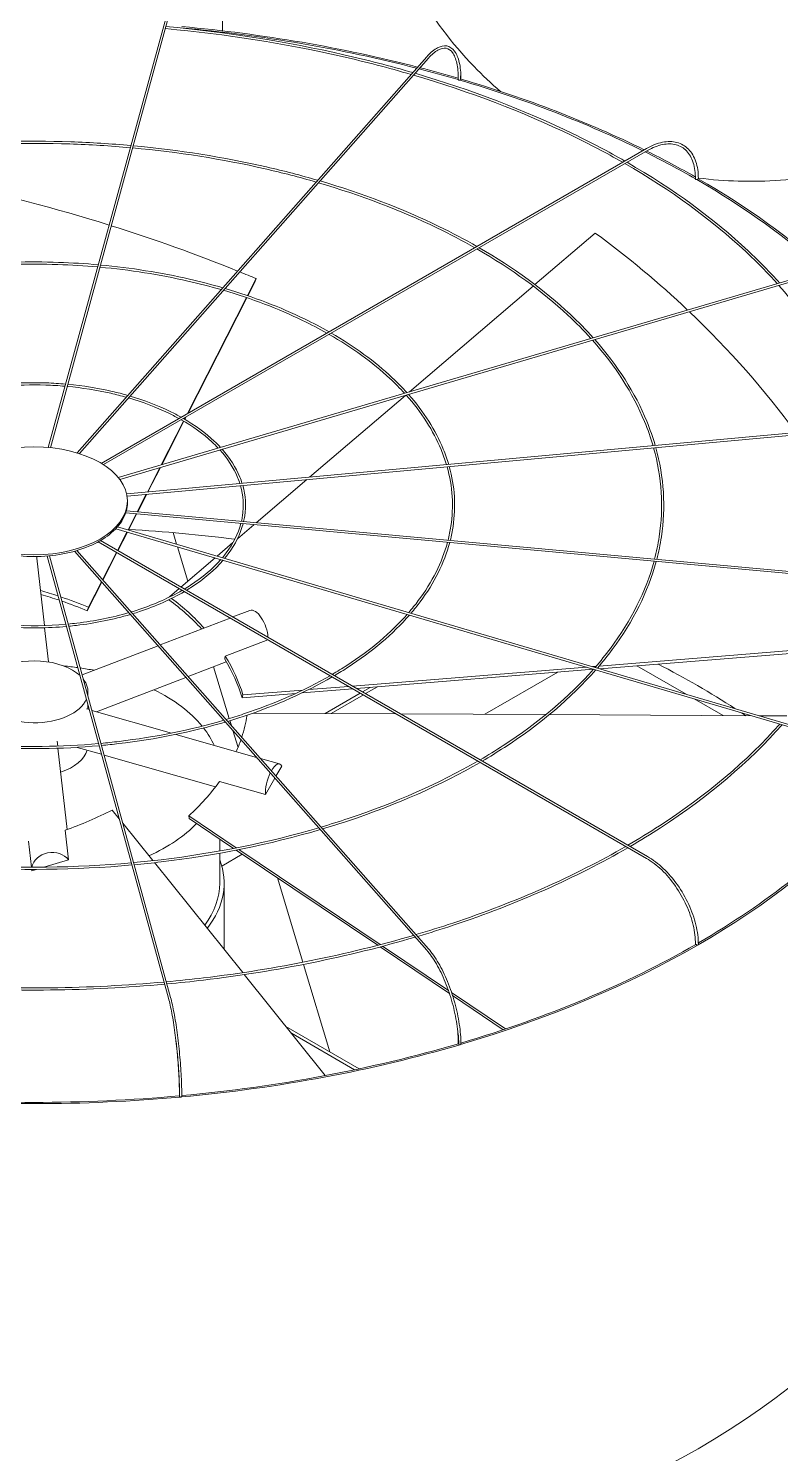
# Model space of a CAD drawing. Header units: millimetres. Extents: x -312439 to 477422, y -331570 to 212570.
# Drawn here: x 398622.3 to 398832.4, y 106954.5 to 107352.6 of the extents above; entities that cross this region are included whole.
import ezdxf

# ---------------------------------------------------------------- set-up
doc = ezdxf.new("R2010")
doc.units = ezdxf.units.MM

msp = doc.modelspace()

# ---------------------------------------------------------------- linework, layer by layer
at = {"color": 0, "linetype": 'Continuous', "lineweight": 0, "extrusion": (0, 0.816497, 0.57735)}
for p, q in [((398676.539, 107504.462), (398676.539, 107351.914)), ((398627.834, 107235.511), (398661.455, 107358.069)), ((398662.046, 107357.907), (398628.453, 107235.452)), ((398635.913, 107233.985), (398733.595, 107344.67)), ((398734.054, 107344.265), (398636.554, 107233.786)), ((398642.663, 107231.075), (398794.981, 107319.015)), ((398643.255, 107230.709), (398795.287, 107318.485)), ((398780.691, 107295.412), (398763.832, 107281.008)), ((398839.591, 107283.647), (398647.424, 107227.116)), ((398839.764, 107283.059), (398647.833, 107226.598)), ((398683.542, 107277.932), (398685.96, 107282.672)), ((398685.59, 107281.705), (398683.647, 107277.896)), ((398685.59, 107281.705), (398685.96, 107282.672)), ((398666.726, 107244.967), (398683.261, 107277.38)), ((398683.366, 107277.345), (398666.9, 107245.068)), ((398763.355, 107280.601), (398728.761, 107251.043)), ((398727.621, 107250.069), (398700.871, 107227.214)), ((398649.769, 107222.541), (398863.068, 107242.046)), ((398649.883, 107221.937), (398863.124, 107241.436)), ((398659.419, 107230.645), (398665.66, 107242.877)), ((398665.754, 107242.822), (398659.564, 107230.687)), ((398665.939, 107243.424), (398666.214, 107243.965)), ((398666.389, 107244.065), (398666.033, 107243.368)), ((398655.556, 107223.07), (398659.036, 107229.893)), ((398659.181, 107229.936), (398655.684, 107223.082)), ((398700.065, 107226.525), (398685.98, 107214.491)), ((398652.73, 107217.532), (398655.226, 107222.425)), ((398655.355, 107222.437), (398652.848, 107217.521)), ((398649.682, 107217.811), (398863.124, 107198.293)), ((398649.986, 107220.103), (398649.986, 107220.603)), ((398649.501, 107217.212), (398863.068, 107197.683)), ((398650.139, 107212.453), (398652.43, 107216.944)), ((398652.548, 107216.934), (398650.246, 107212.421)), ((398685.33, 107213.936), (398680.724, 107210)), ((398646.735, 107212.816), (398839.591, 107156.082)), ((398647.194, 107213.319), (398839.764, 107156.67)), ((398647.22, 107206.731), (398649.856, 107211.898)), ((398649.963, 107211.866), (398647.315, 107206.676)), ((398662.737, 107211.726), (398663.724, 107208.456)), ((398733.595, 107095.059), (398635.227, 107206.521)), ((398734.054, 107095.464), (398635.877, 107206.709)), ((398641.814, 107209.145), (398794.981, 107120.714)), ((398795.287, 107121.244), (398642.433, 107209.494)), ((398643.058, 107198.572), (398646.941, 107206.184)), ((398647.036, 107206.13), (398643.136, 107198.484)), ((398663.936, 107207.756), (398666.841, 107198.139)), ((398679.462, 107208.922), (398675.026, 107205.132)), ((398624.672, 107204.588), (398626.766, 107185.755)), ((398627.572, 107205.172), (398661.455, 107081.66)), ((398662.046, 107081.822), (398628.192, 107205.227)), ((398674.47, 107204.657), (398664.93, 107196.506)), ((398642.837, 107197.898), (398638.755, 107189.895)), ((398639.125, 107190.862), (398642.759, 107197.986)), ((398661.718, 107193.721), (398661.732, 107193.773)), ((398664.436, 107196.084), (398661.732, 107193.773)), ((398638.755, 107189.895), (398639.125, 107190.862)), ((398684.192, 107189.996), (398679.398, 107188.153)), ((398678.663, 107187.87), (398659.133, 107180.358)), ((398626.834, 107185.145), (398627.896, 107175.599)), ((398677.298, 107177.221), (398689.187, 107181.794)), ((398658.524, 107180.123), (398637.317, 107171.966)), ((398781.735, 107174.427), (398847.295, 107179.73)), ((398846.868, 107178.937), (398781.926, 107173.684)), ((398677.596, 107175.614), (398666.938, 107171.515)), ((398674.056, 107174.253), (398678.429, 107159.776)), ((398712.825, 107168.854), (398778.202, 107174.141)), ((398779.904, 107174.279), (398780.868, 107174.357)), ((398806.063, 107166.584), (398792.31, 107174.524)), ((398666.328, 107171.28), (398641.378, 107161.683)), ((398780.157, 107173.541), (398713.977, 107168.189)), ((398770.197, 107172.736), (398749.816, 107160.969)), ((398638.943, 107167.256), (398638.943, 107166.037)), ((398697.034, 107166.818), (398682.048, 107165.606)), ((398682.048, 107165.606), (398682.253, 107166.381)), ((398682.253, 107166.381), (398698.969, 107167.733)), ((398712.902, 107168.102), (398698.772, 107166.959)), ((398700.632, 107167.867), (398711.751, 107168.767)), ((398715.017, 107166.881), (398705.206, 107161.217)), ((398706.922, 107161.207), (398715.883, 107166.381)), ((398717.82, 107168.499), (398715.629, 107167.234)), ((398716.496, 107166.734), (398719.835, 107168.662)), ((398639.343, 107162.265), (398638.553, 107162.49)), ((398638.943, 107163.722), (398638.943, 107162.379)), ((398662.251, 107155.72), (398640.032, 107162.068)), ((398816.431, 107160.598), (398808.318, 107165.282)), ((398678.606, 107159.19), (398679.018, 107157.826)), ((398725.018, 107161.107), (398685.122, 107161.328)), ((398766.877, 107160.874), (398726.255, 107161.1)), ((398824.391, 107160.554), (398767.838, 107160.868)), ((398834.163, 107160.5), (398826.603, 107160.542)), ((398686.063, 107148.918), (398663.527, 107155.356)), ((398679.443, 107156.419), (398680.87, 107151.695)), ((398630.51, 107152.091), (398630.353, 107153.495)), ((398633.105, 107128.746), (398630.577, 107151.48)), ((398642.765, 107149.789), (398635.97, 107151.731)), ((398674.576, 107140.702), (398643.454, 107149.593)), ((398692.484, 107147.083), (398687.155, 107148.606)), ((398693.079, 107146.521), (398691.475, 107143.711)), ((398688.523, 107138.538), (398675.672, 107142.209)), ((398691.154, 107143.149), (398688.523, 107138.538)), ((398647.703, 107131.79), (398645.747, 107134.23)), ((398657.092, 107120.083), (398648.668, 107130.587)), ((398667.26, 107131.815), (398667.096, 107132.576)), ((398667.096, 107132.576), (398680.38, 107123.649)), ((398679.63, 107123.503), (398667.26, 107131.815)), ((398633.512, 107120.302), (398632.594, 107128.563)), ((398675.767, 107122.784), (398675.767, 107126.098)), ((398622.341, 107125.516), (398623.149, 107118.251)), ((398675.767, 107113.813), (398675.767, 107122.162)), ((398719.902, 107096.439), (398680.35, 107123.019)), ((398681.098, 107123.167), (398720.6, 107096.621)), ((398626.649, 107118.262), (398633.512, 107120.302)), ((398682.185, 107088.795), (398657.546, 107119.518)), ((398682.076, 107121.859), (398676.353, 107118.555)), ((398623.217, 107117.638), (398623.26, 107117.255)), ((398623.26, 107117.255), (398624.548, 107117.638)), ((398691.87, 107115.277), (398698.996, 107091.686)), ((398676.992, 107095.27), (398676.992, 107113.813)), ((398739.947, 107082.969), (398720.581, 107095.983)), ((398721.277, 107096.166), (398739.659, 107083.813)), ((398699.174, 107091.097), (398706.566, 107066.625)), ((398705.258, 107060.026), (398682.629, 107088.242)), ((398740.547, 107083.216), (398755.638, 107073.075)), ((398754.992, 107072.858), (398740.82, 107082.382)), ((398714.706, 107061.926), (398694.274, 107073.722)), ((398695.768, 107071.86), (398713.438, 107061.657))]:
    msp.add_line(p, q, dxfattribs=at)
at = {"color": 0, "linetype": 'Continuous', "lineweight": 0}
for centre, major_axis, ratio, start_param, end_param in [((398623.967, 107203.592), (-262.225, 0), 0.5773503, 4.2917243, 4.5546375), ((398623.967, 107203.592), (-261.613, 0), 0.5773503, 4.2918428, 4.5551023), ((398623.967, 107203.592), (-261.613, 0), 0.5773503, 4.242585, 4.2890574), ((398623.967, 107203.592), (-262.225, 0), 0.5773503, 4.2438111, 4.2889455), ((398742.698, 107338.313), (0.306, -0.003), 0.5659728, 3.1415927, 4.2460434), ((398742.698, 107338.313), (0.306, -0.003), 0.5659728, 4.2460434, 5.8168397), ((398623.967, 107203.592), (-261.613, 0), 0.5773503, 4.0051997, 4.2408431), ((398742.837, 107338.47), (0.306, 0), 0.5773503, 5.290332, 6.2831853), ((398623.967, 107203.592), (-262.225, 0), 0.5773503, 4.0050166, 4.2406095), ((398623.967, 107203.592), (-261.613, 0), 0.5773503, 3.9286416, 4.0018792), ((398623.967, 107203.592), (-262.225, 0), 0.5773503, 3.9309746, 4.001704), ((398624.338, 107161.875), (-236.033, 90.421), 0.5343599, 4.8289255, 5.0170065), ((398808.956, 107310.52), (0.306, -0.004), 0.5683066, 3.1415927, 3.9346429), ((398808.956, 107310.52), (0.306, -0.004), 0.5683066, 3.9346429, 5.5054392), ((398623.967, 107203.592), (-261.613, 0), 0.5773503, 3.7066773, 3.9265771), ((398809.172, 107310.645), (-0.306, 0), 0.5773503, 1.8326303, 3.1415927), ((398623.967, 107203.592), (-262.225, 0), 0.5773503, 3.705131, 3.9265633), ((398624.338, 107161.875), (-236.033, 90.421), 0.5343599, 4.6778989, 4.8264893), ((398624.173, 107161.683), (244.29, -64.884), 0.7560981, 0.9482496, 1.0897919), ((398624.338, 107161.875), (-236.033, 90.421), 0.5343599, 4.655659, 4.6753292), ((398624.173, 107161.683), (244.29, -64.884), 0.7560981, 0.7473423, 0.9452164), ((398623.859, 107220.103), (-26.126, 0), 0.5773503, 2.6739221, 2.9809447), ((398623.859, 107220.103), (-26.126, 0), 0.5773503, 2.9880814, 3.1415927), ((398623.859, 107220.103), (-26.126, 0), 0.5773503, 2.3597628, 2.6667854), ((398623.967, 107062.352), (-261.613, 0), 0.5773503, 4.4965959, 4.611374), ((398623.859, 107220.103), (-26.126, 0), 0.5773503, 1.7314443, 2.0384669), ((398623.859, 107220.103), (-26.126, 0), 0.5773503, 2.0456036, 2.3526262), ((398623.859, 107220.103), (-26.126, 0), 0.5773503, 1.417285, 1.7243076), ((398619.179, 107203.977), (-5.494, -0.611), 0.8148193, 3.1415927, 3.239858), ((398624.338, 107161.875), (56.639, -21.698), 0.5343599, 1.6636456, 1.7494756), ((398623.967, 107160.908), (-56.639, 21.698), 0.5343599, 4.7930664, 4.8825345), ((398624.338, 107161.875), (56.639, -21.698), 0.5343599, 1.5140664, 1.6514841), ((398624.173, 107161.683), (58.621, -15.57), 0.7560981, 1.0889957, 1.0897919), ((398623.967, 107160.908), (-56.639, 21.698), 0.5343599, 4.655659, 4.78086), ((398623.967, 107160.908), (58.621, -15.57), 0.7560981, 0.8715668, 1.0888975), ((398624.173, 107161.683), (58.621, -15.57), 0.7560981, 0.8588781, 1.0770864), ((398686.177, 107184.837), (-1.984, 5.159), 0.4527097, 4.0715694, 6.2831853), ((398623.967, 107167.256), (-14.976, 0), 0.5773503, 3.6916997, 5.4977871), ((398623.967, 107144.944), (-51.8, 0), 0.5773503, 4.4755897, 4.5522282), ((398623.967, 107144.944), (-51.8, 0), 0.5773503, 4.3841689, 4.46244), ((398623.967, 107160.908), (58.621, -15.57), 0.7560981, 0.4379774, 0.6726233), ((398624.173, 107161.683), (58.621, -15.57), 0.7560981, 0.4379774, 0.6748983), ((398623.967, 107062.352), (-261.613, 0), 0.5773503, 3.867145, 3.9833748), ((398623.967, 107167.256), (-14.976, 0), 0.5773503, 3.0357663, 3.5615783), ((398623.967, 107144.944), (-51.8, 0), 0.5773503, 3.5810046, 4.0125195), ((398623.967, 107167.256), (-14.976, 0), 0.5773503, 0.1968015, 2.9056449), ((398623.803, 107161.669), (59.282, 12.821), 0.7719474, 5.8595474, 5.99043), ((398623.967, 107062.352), (-261.613, 0), 0.5773503, 3.8494737, 3.8569689), ((398623.967, 107144.944), (-51.8, 0), 0.5773503, 3.3906549, 3.5616615), ((398623.803, 107161.669), (59.282, 12.821), 0.7719474, 5.7736505, 5.8452628), ((398623.967, 107152.348), (-14.976, 0), 0.5773503, 2.0838772, 2.9778132), ((398690.966, 107141.768), (1.518, 5.315), 0.3621096, 5.9116388, 7.2697762), ((398623.803, 107161.669), (59.282, 12.821), 0.7719474, 5.3512156, 5.5881365), ((398690.966, 107141.768), (1.518, 5.315), 0.3621096, 1.1204156, 2.3231422), ((398623.597, 107161.848), (-56.425, -22.248), 0.5660586, 1.5074553, 1.7443762), ((398623.967, 107203.592), (-262.225, 0), 0.5773503, 2.0421116, 2.6702774), ((398623.967, 107203.592), (-261.613, 0), 0.5773503, 2.358999, 2.669365), ((398623.967, 107144.944), (-51.8, 0), 0.5773503, 2.2375498, 2.6358707), ((398628.756, 107117.839), (5.494, 0.611), 0.8148193, 0.440938, 2.9148909), ((398623.967, 107113.813), (-53.025, 0), 0.5773503, 2.7158894, 3.3569527), ((398628.756, 107117.839), (5.494, 0.611), 0.8148193, 3.0505707, 3.1356266), ((398623.967, 107113.813), (-51.8, 0), 0.5773503, 2.7364581, 3.1415927), ((398623.967, 107203.592), (-261.613, 0), 0.5773503, 2.0437737, 2.355024), ((398808.956, 107096.789), (-0.306, 0.004), 0.5862544, 0, 0.7932918), ((398809.172, 107096.664), (-0.306, 0), 0.5773503, 0.261834, 3.1415927), ((398623.967, 107203.592), (-262.225, 0), 0.5773503, 1.7280308, 2.0415976), ((398623.967, 107203.592), (-261.613, 0), 0.5773503, 1.7289191, 2.0406845), ((398742.698, 107068.996), (-0.306, 0.003), 0.5885883, 0, 0.4763277), ((398742.837, 107068.838), (-0.306, 0), 0.5773503, 0, 3.1415927), ((398623.967, 107203.592), (-261.613, 0), 0.5773503, 1.41439, 1.726367), ((398664.808, 107054.384), (-0.306, 0.001), 0.5898153, 0, 0.1588369), ((398623.967, 107203.592), (-262.225, 0), 0.5773503, 1.4139544, 1.727034), ((398664.856, 107054.21), (-0.306, 0), 0.5773503, 0, 3.1415927)]:
    msp.add_ellipse(centre, major_axis=major_axis, ratio=ratio, start_param=start_param, end_param=end_param, dxfattribs=at)
msp.add_ellipse((398623.859, 107220.603), major_axis=(-26.126, 0), ratio=0.5773503, dxfattribs=at)
at = {"color": 3, "linetype": 'Continuous', "lineweight": 0}
for start_param, end_param in [(0, 2.3561945), (2.3561945, 3.1415927)]:
    msp.add_ellipse((398623.967, 107062.852), major_axis=(-262.225, 0), ratio=0.5773503, start_param=start_param, end_param=end_param, dxfattribs=at)
at = {"color": 5, "linetype": 'Continuous', "lineweight": 0}
msp.add_open_spline([(398716.51, 107399.024), (398717.483, 107395.01), (398718.622, 107391.033), (398725.463, 107370.671), (398734.264, 107354.933), (398749.15, 107339.521), (398751.611, 107337.202), (398754.187, 107335.001)], degree=3, knots=[0.2407371, 0.2407371, 0.2407371, 0.2407371, 0.31415927, 0.31415927, 0.62139477, 0.62139477, 0.67863456, 0.67863456, 0.67863456, 0.67863456], dxfattribs=at)
at = {"color": 0, "linetype": 'Continuous', "lineweight": 0}
for points, knots in [([(398729.679, 107340.233), (398723.391, 107342.071), (398716.96, 107343.745), (398694.42, 107348.919), (398677.728, 107351.568), (398660.736, 107353.132)], [5.02911205, 5.02911205, 5.02911205, 5.02911205, 5.11935362, 5.11935362, 5.33970837, 5.33970837, 5.33970837, 5.33970837]), ([(398729.231, 107339.726), (398722.953, 107341.555), (398716.532, 107343.22), (398694.083, 107348.354), (398677.476, 107350.981), (398660.571, 107352.532)], [5.03043397, 5.03043397, 5.03043397, 5.03043397, 5.12064091, 5.12064091, 5.34017784, 5.34017784, 5.34017784, 5.34017784]), ([(398743.144, 107338.47), (398743.144, 107340.185), (398742.993, 107341.734), (398742.397, 107344.36), (398741.952, 107345.438), (398740.771, 107347.023), (398740.022, 107347.529), (398738.382, 107347.814), (398737.523, 107347.64), (398735.709, 107346.72), (398734.745, 107345.934), (398733.72, 107344.811), (398733.658, 107344.741), (398733.595, 107344.67)], [4.712389, 4.712389, 4.712389, 4.712389, 5.0265482, 5.0265482, 5.3407075, 5.3407075, 5.6548668, 5.6548668, 5.9484515, 5.9484515, 6.2626108, 6.2626108, 6.2831853, 6.2831853, 6.2831853, 6.2831853]), ([(398734.054, 107344.265), (398734.968, 107345.301), (398735.876, 107346.066), (398737.559, 107346.988), (398738.325, 107347.145), (398739.666, 107346.91), (398740.263, 107346.516), (398741.29, 107345.117), (398741.707, 107344.112), (398742.259, 107341.609), (398742.399, 107340.118), (398742.393, 107338.411), (398742.393, 107338.363), (398742.392, 107338.315)], [0, 0, 0, 0, 0.3146448, 0.3146448, 0.6289116, 0.6289116, 0.9461796, 0.9461796, 1.2634477, 1.2634477, 1.5772832, 1.5772832, 1.5863402, 1.5863402, 1.5863402, 1.5863402]), ([(398788.332, 107315.176), (398783.729, 107317.805), (398778.937, 107320.324), (398760.439, 107329.263), (398745.616, 107334.916), (398729.88, 107339.536)], [4.71777189, 4.71777189, 4.71777189, 4.71777189, 4.80086127, 4.80086127, 5.02732174, 5.02732174, 5.02732174, 5.02732174]), ([(398788.945, 107315.531), (398784.331, 107318.176), (398779.527, 107320.71), (398760.977, 107329.706), (398746.111, 107335.394), (398730.328, 107340.043)], [4.71590946, 4.71590946, 4.71590946, 4.71590946, 4.79913358, 4.79913358, 5.02600568, 5.02600568, 5.02600568, 5.02600568]), ([(398742.995, 107339.325), (398743.001, 107339.12), (398743.004, 107338.914), (398743.006, 107338.574), (398743.006, 107338.444), (398743.005, 107338.312)], [7.805980691, 7.805980691, 7.805980691, 7.805980691, 7.845140151, 7.845140151, 7.869416781, 7.869416781, 7.869416781, 7.869416781]), ([(398650.974, 107319.861), (398645.39, 107320.364), (398639.764, 107320.711), (398621.647, 107321.323), (398609.093, 107320.973), (398596.745, 107319.861)], [5.34296141, 5.34296141, 5.34296141, 5.34296141, 5.43938168, 5.43938168, 5.65261288, 5.65261288, 5.65261288, 5.65261288]), ([(398809.478, 107310.645), (398809.478, 107312.37), (398809.242, 107313.965), (398808.309, 107316.744), (398807.61, 107317.928), (398805.812, 107319.748), (398804.713, 107320.384), (398802.245, 107321.036), (398800.878, 107321.053), (398798.014, 107320.484), (398796.515, 107319.896), (398795.007, 107319.03), (398794.994, 107319.023), (398794.981, 107319.015)], [3.1415927, 3.1415927, 3.1415927, 3.1415927, 3.4557519, 3.4557519, 3.7699112, 3.7699112, 4.0826965, 4.0826965, 4.3954482, 4.3954482, 4.7096075, 4.7096075, 4.712389, 4.712389, 4.712389, 4.712389]), ([(398650.809, 107319.26), (398645.202, 107319.764), (398639.552, 107320.11), (398621.544, 107320.705), (398609.126, 107320.357), (398596.909, 107319.26)], [5.34359392, 5.34359392, 5.34359392, 5.34359392, 5.44060854, 5.44060854, 5.65198037, 5.65198037, 5.65198037, 5.65198037]), ([(398702.698, 107309.661), (398698.045, 107311.012), (398693.287, 107312.244), (398676.526, 107316.074), (398664.088, 107318.041), (398651.429, 107319.204)], [5.03177949, 5.03177949, 5.03177949, 5.03177949, 5.12085286, 5.12085286, 5.34001919, 5.34001919, 5.34001919, 5.34001919]), ([(398703.146, 107310.168), (398698.483, 107311.528), (398693.714, 107312.768), (398676.864, 107316.639), (398664.341, 107318.628), (398651.593, 107319.804)], [5.03001504, 5.03001504, 5.03001504, 5.03001504, 5.11913743, 5.11913743, 5.33939405, 5.33939405, 5.33939405, 5.33939405]), ([(398795.287, 107318.485), (398796.724, 107319.315), (398798.156, 107319.875), (398800.856, 107320.41), (398802.122, 107320.385), (398804.373, 107319.772), (398805.36, 107319.184), (398806.983, 107317.491), (398807.619, 107316.382), (398808.464, 107313.735), (398808.672, 107312.197), (398808.649, 107310.524)], [1.5707963, 1.5707963, 1.5707963, 1.5707963, 1.8880644, 1.8880644, 2.2053324, 2.2053324, 2.5226004, 2.5226004, 2.8398685, 2.8398685, 3.1571365, 3.1571365, 3.1571365, 3.1571365]), ([(398831.523, 107281.273), (398828.787, 107284.326), (398825.848, 107287.319), (398813.167, 107299.154), (398801.809, 107307.423), (398788.946, 107314.824)], [4.40451603, 4.40451603, 4.40451603, 4.40451603, 4.48100319, 4.48100319, 4.71406654, 4.71406654, 4.71406654, 4.71406654]), ([(398832.174, 107281.465), (398829.442, 107284.527), (398826.507, 107287.528), (398813.818, 107299.424), (398802.442, 107307.737), (398789.559, 107315.178)], [4.40270972, 4.40270972, 4.40270972, 4.40270972, 4.47899466, 4.47899466, 4.71221436, 4.71221436, 4.71221436, 4.71221436]), ([(398747.008, 107291.318), (398743.615, 107293.248), (398740.086, 107295.099), (398726.278, 107301.768), (398715.155, 107306.007), (398703.348, 107309.471)], [4.7196458, 4.7196458, 4.7196458, 4.7196458, 4.80114658, 4.80114658, 5.02763075, 5.02763075, 5.02763075, 5.02763075]), ([(398747.622, 107291.673), (398744.218, 107293.619), (398740.676, 107295.486), (398726.816, 107302.211), (398715.65, 107306.485), (398703.795, 107309.978)], [4.71715813, 4.71715813, 4.71715813, 4.71715813, 4.79884427, 4.79884427, 5.02587671, 5.02587671, 5.02587671, 5.02587671]), ([(398809.478, 107310.775), (398813.202, 107310.306), (398816.93, 107310.028), (398828.533, 107309.71), (398836.352, 107310.292), (398844.009, 107311.532)], [1.02382275, 1.02382275, 1.02382275, 1.02382275, 1.08837512, 1.08837512, 1.2254995, 1.2254995, 1.2254995, 1.2254995]), ([(398779.456, 107265.956), (398777.446, 107268.187), (398775.291, 107270.375), (398765.824, 107279.204), (398757.289, 107285.411), (398747.623, 107290.966)], [4.40671458, 4.40671458, 4.40671458, 4.40671458, 4.48133637, 4.48133637, 4.71470569, 4.71470569, 4.71470569, 4.71470569]), ([(398780.108, 107266.148), (398778.101, 107268.388), (398775.951, 107270.584), (398766.475, 107279.473), (398757.923, 107285.725), (398748.236, 107291.32)], [4.40429576, 4.40429576, 4.40429576, 4.40429576, 4.47865981, 4.47865981, 4.7122362, 4.7122362, 4.7122362, 4.7122362]), ([(398641.834, 107286.544), (398638.16, 107286.872), (398634.46, 107287.1), (398622.45, 107287.508), (398614.1, 107287.278), (398605.885, 107286.544)], [5.34408303, 5.34408303, 5.34408303, 5.34408303, 5.43906993, 5.43906993, 5.65149126, 5.65149126, 5.65149126, 5.65149126]), ([(398641.669, 107285.943), (398637.972, 107286.272), (398634.248, 107286.498), (398622.347, 107286.889), (398614.133, 107286.662), (398606.049, 107285.943)], [5.34503474, 5.34503474, 5.34503474, 5.34503474, 5.44090812, 5.44090812, 5.65053954, 5.65053954, 5.65053954, 5.65053954]), ([(398676.173, 107279.605), (398673.142, 107280.479), (398670.044, 107281.278), (398658.97, 107283.806), (398650.703, 107285.113), (398642.289, 107285.887)], [5.03439168, 5.03439168, 5.03439168, 5.03439168, 5.12127422, 5.12127422, 5.3396756, 5.3396756, 5.3396756, 5.3396756]), ([(398676.621, 107280.113), (398673.58, 107280.996), (398670.472, 107281.803), (398659.308, 107284.37), (398650.956, 107285.7), (398642.453, 107286.487)], [5.03173968, 5.03173968, 5.03173968, 5.03173968, 5.11870396, 5.11870396, 5.33874043, 5.33874043, 5.33874043, 5.33874043]), ([(398705.693, 107267.465), (398703.508, 107268.699), (398701.239, 107269.884), (398692.119, 107274.284), (398684.699, 107277.108), (398676.823, 107279.416)], [4.72327264, 4.72327264, 4.72327264, 4.72327264, 4.80171455, 4.80171455, 5.02817129, 5.02817129, 5.02817129, 5.02817129]), ([(398706.308, 107267.82), (398704.111, 107269.07), (398701.829, 107270.271), (398692.657, 107274.727), (398685.194, 107277.586), (398677.27, 107279.923)], [4.71952861, 4.71952861, 4.71952861, 4.71952861, 4.7982649, 4.7982649, 5.02554265, 5.02554265, 5.02554265, 5.02554265]), ([(398854.525, 107241.265), (398853.638, 107244.373), (398852.561, 107247.464), (398846.983, 107261.001), (398840.481, 107271.177), (398831.974, 107280.767)], [4.09036759, 4.09036759, 4.09036759, 4.09036759, 4.16055829, 4.16055829, 4.40029723, 4.40029723, 4.40029723, 4.40029723]), ([(398727.396, 107250.642), (398726.11, 107252.054), (398724.737, 107253.44), (398718.484, 107259.262), (398712.776, 107263.406), (398706.31, 107267.114)], [4.41096312, 4.41096312, 4.41096312, 4.41096312, 4.4820009, 4.4820009, 4.71586354, 4.71586354, 4.71586354, 4.71586354]), ([(398728.048, 107250.833), (398726.766, 107252.254), (398725.398, 107253.648), (398719.136, 107259.532), (398713.409, 107263.721), (398706.923, 107267.468)], [4.40730528, 4.40730528, 4.40730528, 4.40730528, 4.47799052, 4.47799052, 4.71216027, 4.71216027, 4.71216027, 4.71216027]), ([(398796.814, 107235.988), (398796.159, 107238.249), (398795.371, 107240.498), (398791.206, 107250.598), (398786.313, 107258.245), (398779.909, 107265.451)], [4.09258463, 4.09258463, 4.09258463, 4.09258463, 4.16074385, 4.16074385, 4.40108815, 4.40108815, 4.40108815, 4.40108815]), ([(398797.435, 107236.044), (398796.782, 107238.316), (398795.995, 107240.575), (398791.836, 107250.728), (398786.948, 107258.409), (398780.558, 107265.642)], [4.09145544, 4.09145544, 4.09145544, 4.09145544, 4.15925512, 4.15925512, 4.39870409, 4.39870409, 4.39870409, 4.39870409]), ([(398632.694, 107253.226), (398630.931, 107253.381), (398629.156, 107253.489), (398623.254, 107253.692), (398619.107, 107253.584), (398615.025, 107253.226)], [5.34742678, 5.34742678, 5.34742678, 5.34742678, 5.43812478, 5.43812478, 5.64814751, 5.64814751, 5.64814751, 5.64814751]), ([(398632.529, 107252.626), (398630.743, 107252.78), (398628.944, 107252.887), (398623.152, 107253.074), (398619.14, 107252.967), (398615.189, 107252.626)], [5.34934775, 5.34934775, 5.34934775, 5.34934775, 5.44178794, 5.44178794, 5.64622654, 5.64622654, 5.64622654, 5.64622654]), ([(398649.647, 107249.547), (398648.238, 107249.946), (398646.802, 107250.311), (398641.415, 107251.537), (398637.319, 107252.184), (398633.149, 107252.571)], [5.04221465, 5.04221465, 5.04221465, 5.04221465, 5.12251796, 5.12251796, 5.33864709, 5.33864709, 5.33864709, 5.33864709]), ([(398650.096, 107250.056), (398648.677, 107250.463), (398647.23, 107250.837), (398641.753, 107252.101), (398637.571, 107252.771), (398633.314, 107253.17)], [5.03687901, 5.03687901, 5.03687901, 5.03687901, 5.11739529, 5.11739529, 5.33679188, 5.33679188, 5.33679188, 5.33679188]), ([(398664.375, 107243.61), (398663.4, 107244.149), (398662.392, 107244.668), (398657.961, 107246.799), (398654.244, 107248.209), (398650.298, 107249.36)], [4.73414686, 4.73414686, 4.73414686, 4.73414686, 4.80339703, 4.80339703, 5.02979007, 5.02979007, 5.02979007, 5.02979007]), ([(398664.993, 107243.967), (398664.005, 107244.521), (398662.983, 107245.056), (398658.499, 107247.242), (398654.739, 107248.687), (398650.746, 107249.867)], [4.72658474, 4.72658474, 4.72658474, 4.72658474, 4.79652126, 4.79652126, 5.0245472, 5.0245472, 5.0245472, 5.0245472]), ([(398739.104, 107230.71), (398738.683, 107232.129), (398738.183, 107233.54), (398735.43, 107240.202), (398732.149, 107245.317), (398727.851, 107250.137)], [4.09685918, 4.09685918, 4.09685918, 4.09685918, 4.16111414, 4.16111414, 4.40251946, 4.40251946, 4.40251946, 4.40251946]), ([(398739.726, 107230.767), (398739.306, 107232.196), (398738.807, 107233.617), (398736.061, 107240.333), (398732.784, 107245.482), (398728.5, 107250.328)], [4.09510983, 4.09510983, 4.09510983, 4.09510983, 4.15888353, 4.15888353, 4.39893942, 4.39893942, 4.39893942, 4.39893942]), ([(398675.33, 107235.325), (398674.772, 107235.919), (398674.183, 107236.504), (398671.145, 107239.32), (398668.263, 107241.401), (398664.996, 107243.261)], [4.42373247, 4.42373247, 4.42373247, 4.42373247, 4.48397953, 4.48397953, 4.71933502, 4.71933502, 4.71933502, 4.71933502]), ([(398675.986, 107235.518), (398675.431, 107236.12), (398674.845, 107236.713), (398671.796, 107239.59), (398668.896, 107241.716), (398665.609, 107243.615)], [4.41624247, 4.41624247, 4.41624247, 4.41624247, 4.47598634, 4.47598634, 4.71193426, 4.71193426, 4.71193426, 4.71193426]), ([(398681.389, 107225.433), (398681.204, 107226.008), (398680.994, 107226.581), (398679.655, 107229.806), (398677.985, 107232.39), (398675.792, 107234.823)], [4.10975269, 4.10975269, 4.10975269, 4.10975269, 4.16221832, 4.16221832, 4.40682155, 4.40682155, 4.40682155, 4.40682155]), ([(398682.013, 107225.49), (398681.83, 107226.075), (398681.62, 107226.658), (398680.285, 107229.937), (398678.62, 107232.554), (398676.442, 107235.014)], [4.10592526, 4.10592526, 4.10592526, 4.10592526, 4.15777238, 4.15777238, 4.39963811, 4.39963811, 4.39963811, 4.39963811]), ([(398797.252, 107204.316), (398797.794, 107206.39), (398798.223, 107208.473), (398799.793, 107218.832), (398799.27, 107227.189), (398796.984, 107235.388)], [3.77736844, 3.77736844, 3.77736844, 3.77736844, 3.83971259, 3.83971259, 4.08656564, 4.08656564, 4.08656564, 4.08656564]), ([(398797.87, 107204.26), (398798.41, 107206.34), (398798.838, 107208.431), (398800.404, 107218.828), (398799.881, 107227.219), (398797.604, 107235.445)], [3.77834287, 3.77834287, 3.77834287, 3.77834287, 3.84027623, 3.84027623, 4.08549455, 4.08549455, 4.08549455, 4.08549455]), ([(398739.543, 107209.593), (398739.873, 107210.889), (398740.137, 107212.189), (398741.175, 107219.029), (398740.82, 107224.623), (398739.278, 107230.111)], [3.78111281, 3.78111281, 3.78111281, 3.78111281, 3.83956511, 3.83956511, 4.08781837, 4.08781837, 4.08781837, 4.08781837]), ([(398740.161, 107209.537), (398740.489, 107210.839), (398740.752, 107212.147), (398741.786, 107219.025), (398741.431, 107224.653), (398739.898, 107230.168)], [3.78251471, 3.78251471, 3.78251471, 3.78251471, 3.8404098, 3.8404098, 4.0861992, 4.0861992, 4.0861992, 4.0861992]), ([(398681.83, 107214.871), (398681.951, 107215.387), (398682.051, 107215.904), (398682.558, 107219.225), (398682.37, 107222.056), (398681.57, 107224.834)], [3.79241111, 3.79241111, 3.79241111, 3.79241111, 3.83910744, 3.83910744, 4.09159713, 4.09159713, 4.09159713, 4.09159713]), ([(398682.445, 107214.815), (398682.566, 107215.338), (398682.665, 107215.862), (398683.168, 107219.221), (398682.981, 107222.087), (398682.191, 107224.891)], [3.79485754, 3.79485754, 3.79485754, 3.79485754, 3.8407928, 3.8407928, 4.08828416, 4.08828416, 4.08828416, 4.08828416]), ([(398676.498, 107204.699), (398676.878, 107205.151), (398677.242, 107205.607), (398679.552, 107208.693), (398680.929, 107211.456), (398681.679, 107214.27)], [3.47410339, 3.47410339, 3.47410339, 3.47410339, 3.51894345, 3.51894345, 3.77424927, 3.77424927, 3.77424927, 3.77424927]), ([(398677.138, 107204.51), (398677.482, 107204.925), (398677.811, 107205.343), (398680.129, 107208.457), (398681.537, 107211.304), (398682.298, 107214.213)], [3.48078418, 3.48078418, 3.48078418, 3.48078418, 3.52099532, 3.52099532, 3.77722211, 3.77722211, 3.77722211, 3.77722211]), ([(398728.56, 107189.383), (398729.506, 107190.48), (398730.4, 107191.591), (398735.132, 107197.92), (398737.874, 107203.404), (398739.386, 107208.993)], [3.46491265, 3.46491265, 3.46491265, 3.46491265, 3.51947788, 3.51947788, 3.77207122, 3.77207122, 3.77207122, 3.77207122]), ([(398729.204, 107189.194), (398730.11, 107190.254), (398730.969, 107191.327), (398735.709, 107197.685), (398738.483, 107203.252), (398740.005, 107208.936)], [3.46836695, 3.46836695, 3.46836695, 3.46836695, 3.52050672, 3.52050672, 3.77360482, 3.77360482, 3.77360482, 3.77360482]), ([(398665.873, 107195.961), (398666.469, 107196.315), (398667.051, 107196.677), (398670.953, 107199.208), (398673.797, 107201.617), (398676.059, 107204.189)], [3.15594616, 3.15594616, 3.15594616, 3.15594616, 3.1998122, 3.1998122, 3.45718678, 3.45718678, 3.45718678, 3.45718678]), ([(398666.48, 107195.611), (398666.985, 107195.915), (398667.481, 107196.225), (398671.426, 107198.786), (398674.373, 107201.3), (398676.706, 107203.999)], [3.16311142, 3.16311142, 3.16311142, 3.16311142, 3.20013863, 3.20013863, 3.46418527, 3.46418527, 3.46418527, 3.46418527]), ([(398780.619, 107174.069), (398782.132, 107175.81), (398783.558, 107177.575), (398790.712, 107187.148), (398794.819, 107195.351), (398797.092, 107203.716)], [3.46185589, 3.46185589, 3.46185589, 3.46185589, 3.51965328, 3.51965328, 3.77134922, 3.77134922, 3.77134922, 3.77134922]), ([(398781.265, 107173.879), (398782.737, 107175.583), (398784.127, 107177.311), (398791.289, 107186.913), (398795.428, 107195.2), (398797.711, 107203.659)], [3.46418406, 3.46418406, 3.46418406, 3.46418406, 3.52033986, 3.52033986, 3.7723822, 3.7723822, 3.7723822, 3.7723822]), ([(398651.009, 107189.563), (398651.75, 107189.786), (398652.481, 107190.019), (398657.607, 107191.731), (398661.673, 107193.533), (398665.265, 107195.605)], [2.837842, 2.837842, 2.837842, 2.837842, 2.88061564, 2.88061564, 3.14113288, 3.14113288, 3.14113288, 3.14113288]), ([(398651.455, 107189.058), (398652.087, 107189.251), (398652.713, 107189.451), (398657.92, 107191.185), (398662.152, 107193.072), (398665.877, 107195.252)], [2.84298262, 2.84298262, 2.84298262, 2.84298262, 2.8793398, 2.8793398, 3.14846238, 3.14846238, 3.14846238, 3.14846238]), ([(398614.917, 107186.11), (398615.668, 107186.043), (398616.421, 107185.985), (398622.367, 107185.591), (398627.638, 107185.65), (398632.802, 107186.11)], [2.2030547, 2.2030547, 2.2030547, 2.2030547, 2.24193573, 2.24193573, 2.50933428, 2.50933428, 2.50933428, 2.50933428]), ([(398633.421, 107186.167), (398634.216, 107186.243), (398635.009, 107186.328), (398640.85, 107187.03), (398645.762, 107188.024), (398650.362, 107189.371)], [2.52003494, 2.52003494, 2.52003494, 2.52003494, 2.56128493, 2.56128493, 2.82541727, 2.82541727, 2.82541727, 2.82541727]), ([(398633.585, 107185.568), (398634.299, 107185.637), (398635.011, 107185.713), (398640.958, 107186.418), (398646.05, 107187.453), (398650.809, 107188.864)], [2.52186126, 2.52186126, 2.52186126, 2.52186126, 2.55867334, 2.55867334, 2.83065097, 2.83065097, 2.83065097, 2.83065097]), ([(398707.189, 107172.108), (398708.588, 107172.927), (398709.95, 107173.767), (398717.918, 107178.938), (398723.593, 107183.74), (398728.117, 107188.875)], [3.14877196, 3.14877196, 3.14877196, 3.14877196, 3.19991213, 3.19991213, 3.45646828, 3.45646828, 3.45646828, 3.45646828]), ([(398707.798, 107171.756), (398709.105, 107172.526), (398710.379, 107173.315), (398718.391, 107178.516), (398724.17, 107183.424), (398728.764, 107188.685)], [3.15241617, 3.15241617, 3.15241617, 3.15241617, 3.2000755, 3.2000755, 3.46000178, 3.46000178, 3.46000178, 3.46000178]), ([(398614.752, 107185.51), (398615.468, 107185.445), (398616.186, 107185.388), (398622.24, 107184.973), (398627.659, 107185.031), (398632.966, 107185.51)], [2.20116261, 2.20116261, 2.20116261, 2.20116261, 2.23802396, 2.23802396, 2.51122637, 2.51122637, 2.51122637, 2.51122637]), ([(398677.154, 107176.345), (398677.213, 107176.565), (398677.258, 107176.816), (398677.291, 107177.135), (398677.294, 107177.178), (398677.298, 107177.221)], [27.2141577, 27.2141577, 27.2141577, 27.2141577, 28.9150445, 28.9150445, 29.1719106, 29.1719106, 29.1719106, 29.1719106]), ([(398677.535, 107159.507), (398679.187, 107159.999), (398680.819, 107160.514), (398691.242, 107163.993), (398699.384, 107167.601), (398706.578, 107171.753)], [2.8326444, 2.8326444, 2.8326444, 2.8326444, 2.88031456, 2.88031456, 3.14136267, 3.14136267, 3.14136267, 3.14136267]), ([(398677.981, 107159.001), (398679.525, 107159.464), (398681.05, 107159.946), (398691.556, 107163.447), (398699.863, 107167.14), (398707.19, 107171.4)], [2.83524734, 2.83524734, 2.83524734, 2.83524734, 2.87967423, 2.87967423, 3.14504801, 3.14504801, 3.14504801, 3.14504801]), ([(398748.503, 107148.255), (398750.705, 107149.539), (398752.849, 107150.857), (398764.882, 107158.667), (398773.39, 107165.864), (398780.174, 107173.561)], [3.14637947, 3.14637947, 3.14637947, 3.14637947, 3.19994276, 3.19994276, 3.45622926, 3.45622926, 3.45622926, 3.45622926]), ([(398749.113, 107147.903), (398751.223, 107149.138), (398753.278, 107150.405), (398765.356, 107158.246), (398773.967, 107165.548), (398780.822, 107173.371)], [3.14882268, 3.14882268, 3.14882268, 3.14882268, 3.20005174, 3.20005174, 3.4585926, 3.4585926, 3.4585926, 3.4585926]), ([(398642.561, 107152.85), (398644.255, 107153.008), (398645.943, 107153.188), (398657.777, 107154.605), (398667.646, 107156.604), (398676.887, 107159.315)], [2.51666009, 2.51666009, 2.51666009, 2.51666009, 2.56064993, 2.56064993, 2.826424, 2.826424, 2.826424, 2.826424]), ([(398642.725, 107152.25), (398644.338, 107152.402), (398645.945, 107152.573), (398657.884, 107153.993), (398667.934, 107156.032), (398677.334, 107158.808)], [2.517588, 2.517588, 2.517588, 2.517588, 2.55933958, 2.55933958, 2.82905034, 2.82905034, 2.82905034, 2.82905034]), ([(398789.806, 107124.408), (398792.817, 107126.159), (398795.744, 107127.957), (398811.843, 107138.406), (398823.179, 107147.994), (398832.224, 107158.25)], [3.14512292, 3.14512292, 3.14512292, 3.14512292, 3.19995757, 3.19995757, 3.45603404, 3.45603404, 3.45603404, 3.45603404]), ([(398790.417, 107124.056), (398793.334, 107125.758), (398796.173, 107127.505), (398812.317, 107137.984), (398823.757, 107147.677), (398832.872, 107158.059)], [3.14696065, 3.14696065, 3.14696065, 3.14696065, 3.20003933, 3.20003933, 3.45780979, 3.45780979, 3.45780979, 3.45780979]), ([(398605.612, 107152.193), (398607.115, 107152.056), (398608.622, 107151.937), (398620.753, 107151.112), (398631.543, 107151.233), (398642.106, 107152.193)], [2.20014358, 2.20014358, 2.20014358, 2.20014358, 2.23901367, 2.23901367, 2.5122454, 2.5122454, 2.5122454, 2.5122454]), ([(398605.777, 107152.793), (398607.315, 107152.654), (398608.857, 107152.533), (398620.88, 107151.73), (398631.521, 107151.852), (398641.941, 107152.793)], [2.20108803, 2.20108803, 2.20108803, 2.20108803, 2.24097619, 2.24097619, 2.51130095, 2.51130095, 2.51130095, 2.51130095]), ([(398704.06, 107129.451), (398706.624, 107130.212), (398709.156, 107131.009), (398724.877, 107136.254), (398737.095, 107141.669), (398747.892, 107147.901)], [2.8309089, 2.8309089, 2.8309089, 2.8309089, 2.8802112, 2.8802112, 3.14143931, 3.14143931, 3.14143931, 3.14143931]), ([(398704.506, 107128.945), (398706.962, 107129.676), (398709.387, 107130.441), (398725.191, 107135.709), (398737.574, 107141.208), (398748.504, 107147.547)], [2.8326515, 2.8326515, 2.8326515, 2.8326515, 2.87978381, 2.87978381, 3.14390081, 3.14390081, 3.14390081, 3.14390081]), ([(398651.701, 107119.533), (398654.294, 107119.774), (398656.877, 107120.048), (398674.702, 107122.179), (398689.531, 107125.183), (398703.412, 107129.26)], [2.51553267, 2.51553267, 2.51553267, 2.51553267, 2.56043494, 2.56043494, 2.82676017, 2.82676017, 2.82676017, 2.82676017]), ([(398651.865, 107118.933), (398654.377, 107119.167), (398656.88, 107119.433), (398674.81, 107121.567), (398689.818, 107124.611), (398703.859, 107128.753)], [2.51615458, 2.51615458, 2.51615458, 2.51615458, 2.55956039, 2.55956039, 2.82851318, 2.82851318, 2.82851318, 2.82851318]), ([(398730.577, 107099.404), (398734.056, 107100.434), (398737.49, 107101.515), (398758.508, 107108.526), (398774.798, 107115.745), (398789.195, 107124.054)], [2.83000203, 2.83000203, 2.83000203, 2.83000203, 2.88015896, 2.88015896, 3.14141755, 3.14141755, 3.14141755, 3.14141755]), ([(398731.023, 107098.898), (398734.394, 107099.899), (398737.722, 107100.947), (398758.821, 107107.981), (398775.277, 107115.284), (398789.807, 107123.701)], [2.83131179, 2.83131179, 2.83131179, 2.83131179, 2.87983823, 2.87983823, 3.14326557, 3.14326557, 3.14326557, 3.14326557]), ([(398596.473, 107118.876), (398598.762, 107118.668), (398601.058, 107118.485), (398619.266, 107117.252), (398635.426, 107117.436), (398651.246, 107118.876)], [2.19980176, 2.19980176, 2.19980176, 2.19980176, 2.23934285, 2.23934285, 2.51258722, 2.51258722, 2.51258722, 2.51258722]), ([(398596.637, 107119.476), (398598.961, 107119.265), (398601.293, 107119.082), (398619.393, 107117.869), (398635.405, 107118.055), (398651.081, 107119.476)], [2.20043103, 2.20043103, 2.20043103, 2.20043103, 2.24065263, 2.24065263, 2.51195795, 2.51195795, 2.51195795, 2.51195795]), ([(398794.981, 107120.714), (398796.418, 107119.884), (398797.861, 107118.785), (398800.608, 107116.158), (398801.911, 107114.63), (398804.244, 107111.3), (398805.273, 107109.499), (398806.954, 107105.804), (398807.605, 107103.912), (398808.464, 107100.229), (398808.672, 107098.439), (398808.649, 107096.793)], [1.5707963, 1.5707963, 1.5707963, 1.5707963, 1.8880644, 1.8880644, 2.2053324, 2.2053324, 2.5226004, 2.5226004, 2.8398685, 2.8398685, 3.1571365, 3.1571365, 3.1571365, 3.1571365]), ([(398809.478, 107096.664), (398809.478, 107098.389), (398809.242, 107100.244), (398808.323, 107104.039), (398807.641, 107105.979), (398805.897, 107109.757), (398804.836, 107111.596), (398802.435, 107114.996), (398801.097, 107116.556), (398798.269, 107119.249), (398796.781, 107120.382), (398795.287, 107121.244)], [3.1415927, 3.1415927, 3.1415927, 3.1415927, 3.4557519, 3.4557519, 3.7699112, 3.7699112, 4.0840704, 4.0840704, 4.3982297, 4.3982297, 4.712389, 4.712389, 4.712389, 4.712389]), ([(398660.837, 107086.227), (398664.33, 107086.55), (398667.811, 107086.919), (398691.625, 107089.765), (398711.409, 107093.773), (398729.928, 107099.213)], [2.51495522, 2.51495522, 2.51495522, 2.51495522, 2.56032682, 2.56032682, 2.8268898, 2.8268898, 2.8268898, 2.8268898]), ([(398661.002, 107085.628), (398664.413, 107085.944), (398667.813, 107086.304), (398691.733, 107089.153), (398711.696, 107093.201), (398730.376, 107098.706)], [2.51542291, 2.51542291, 2.51542291, 2.51542291, 2.55967055, 2.55967055, 2.82820543, 2.82820543, 2.82820543, 2.82820543]), ([(398733.595, 107095.059), (398734.509, 107094.023), (398735.429, 107092.719), (398737.19, 107089.693), (398738.03, 107087.968), (398739.535, 107084.282), (398740.2, 107082.321), (398741.287, 107078.361), (398741.709, 107076.363), (398742.268, 107072.531), (398742.404, 107070.698), (398742.392, 107069.027), (398742.392, 107069.013), (398742.392, 107068.999)], [6.2831853, 6.2831853, 6.2831853, 6.2831853, 6.5978301, 6.5978301, 6.9149527, 6.9149527, 7.2322207, 7.2322207, 7.5494887, 7.5494887, 7.8667568, 7.8667568, 7.8695255, 7.8695255, 7.8695255, 7.8695255]), ([(398743.144, 107068.838), (398743.144, 107070.554), (398742.993, 107072.435), (398742.406, 107076.351), (398741.969, 107078.385), (398740.853, 107082.412), (398740.174, 107084.404), (398738.637, 107088.154), (398737.78, 107089.911), (398735.968, 107093.022), (398735.014, 107094.376), (398734.054, 107095.464)], [4.712389, 4.712389, 4.712389, 4.712389, 5.0265482, 5.0265482, 5.3407075, 5.3407075, 5.6548668, 5.6548668, 5.969026, 5.969026, 6.2831853, 6.2831853, 6.2831853, 6.2831853]), ([(398587.501, 107086.171), (398590.61, 107085.888), (398593.73, 107085.642), (398617.905, 107084.02), (398639.286, 107084.269), (398660.218, 107086.171)], [2.20011555, 2.20011555, 2.20011555, 2.20011555, 2.24049017, 2.24049017, 2.51227343, 2.51227343, 2.51227343, 2.51227343]), ([(398587.336, 107085.571), (398590.411, 107085.29), (398593.495, 107085.046), (398617.777, 107083.402), (398639.307, 107083.65), (398660.382, 107085.571)], [2.19964371, 2.19964371, 2.19964371, 2.19964371, 2.23950729, 2.23950729, 2.51274527, 2.51274527, 2.51274527, 2.51274527]), ([(398661.455, 107081.66), (398661.774, 107080.5), (398662.093, 107079.069), (398662.704, 107075.803), (398662.995, 107073.966), (398663.515, 107070.077), (398663.745, 107068.027), (398664.121, 107063.917), (398664.266, 107061.859), (398664.459, 107057.941), (398664.507, 107056.082), (398664.502, 107054.406), (398664.502, 107054.396), (398664.502, 107054.385)], [0, 0, 0, 0, 0.3152669, 0.3152669, 0.6325349, 0.6325349, 0.949803, 0.949803, 1.267071, 1.267071, 1.584339, 1.584339, 1.5863402, 1.5863402, 1.5863402, 1.5863402]), ([(398665.163, 107054.21), (398665.163, 107055.913), (398665.111, 107057.803), (398664.909, 107061.774), (398664.76, 107063.854), (398664.377, 107068.002), (398664.143, 107070.07), (398663.616, 107073.993), (398663.322, 107075.847), (398662.701, 107079.164), (398662.374, 107080.625), (398662.046, 107081.822)], [4.712389, 4.712389, 4.712389, 4.712389, 5.0265482, 5.0265482, 5.3407075, 5.3407075, 5.6548668, 5.6548668, 5.969026, 5.969026, 6.2831853, 6.2831853, 6.2831853, 6.2831853]), ([(398664.55, 107054.21), (398664.55, 107055.901), (398664.499, 107057.781), (398664.298, 107061.734), (398664.149, 107063.806), (398663.834, 107067.221), (398663.691, 107068.567), (398663.535, 107069.883)], [4.71238898, 4.71238898, 4.71238898, 4.71238898, 5.02654825, 5.02654825, 5.34070751, 5.34070751, 5.54584713, 5.54584713, 5.54584713, 5.54584713])]:
    msp.add_open_spline(points, degree=3, knots=knots, dxfattribs=at)
msp.add_open_spline([(398742.531, 107068.838), (398742.531, 107069.779), (398742.485, 107070.773), (398742.393, 107071.805)], degree=3, dxfattribs=at)

doc.saveas('drawing.dxf')
